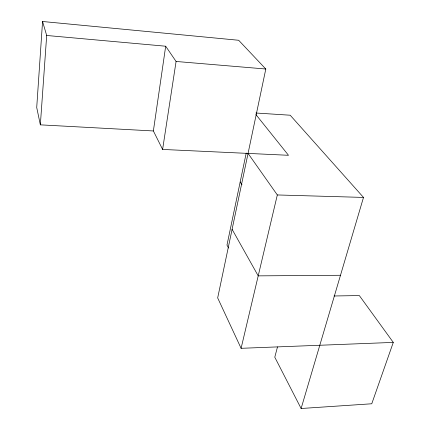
<?xml version="1.0" encoding="UTF-8"?>
<svg xmlns="http://www.w3.org/2000/svg" width="430" height="430" viewBox="0 0 430 430"><rect width="100%" height="100%" fill="white"/><g stroke="black" fill="none" stroke-linecap="round" stroke-linejoin="round"><path stroke-width="0.64" d="M277.5 346.908L274.786 357.206L301.113 408.5L371.756 403.775L393.283 342.404L241.096 348.311L217.671 297.915L265.804 69.015L238.672 40.27L42.559 21.5L36.717 107.505L40.345 124.845L153.376 130.962L162.604 149.436L288.508 155.294L255.855 114.498M40.345 124.845L46.687 35.48L42.559 21.5M153.376 130.962L165.684 46.22L46.687 35.48M162.604 149.436L176.08 61.463L165.684 46.22M246.218 153.032L226.975 245.1L228.54 248.035M241.096 348.311L277.323 194.951L248.056 153.413M301.113 408.5L363.5 197.424L290.196 115.219L255.92 113.009M334.024 295.985L359.329 295.566L393.283 342.404M340.49 275.275L258.21 275.866L232.098 229.308M277.323 194.951L363.5 197.424M176.08 61.463L265.804 69.015M240.171 181.965L241.977 184.776"/></g></svg>
